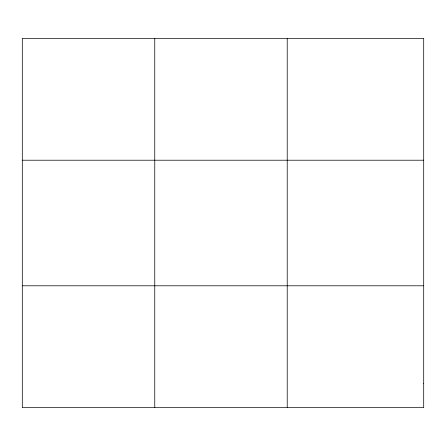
<?xml version="1.0" encoding="UTF-8"?>
<svg xmlns="http://www.w3.org/2000/svg" width="446" height="446" viewBox="0 0 446 446"><rect width="100%" height="100%" fill="white"/><g stroke="black" fill="none" stroke-linecap="round" stroke-linejoin="round"><path stroke-width="0.67" d="M154.762 407.666L154.762 38.334M287.224 407.666L287.224 38.334M22.3 160.214L423.7 160.214M22.3 285.786L423.7 285.786M423.7 383.292L423.7 407.666L22.3 407.666L22.3 38.334L423.7 38.334L423.7 383.292"/></g></svg>
